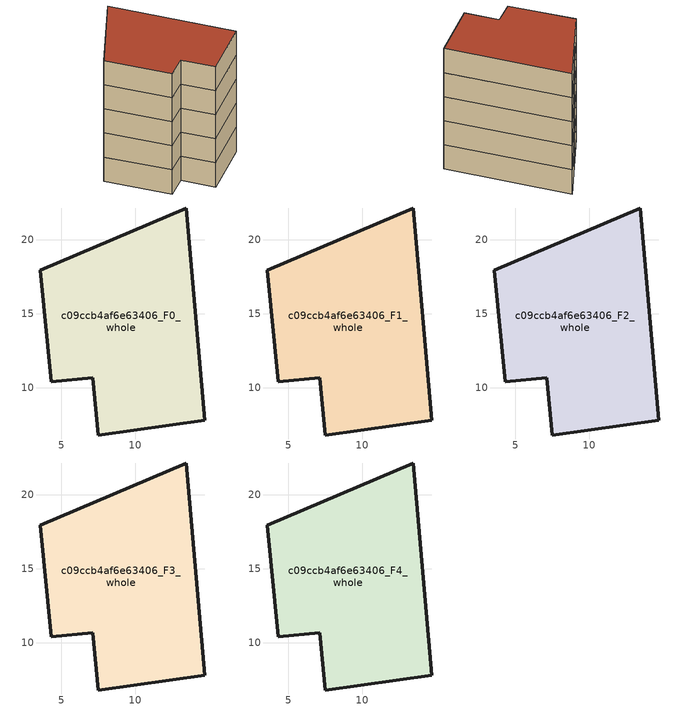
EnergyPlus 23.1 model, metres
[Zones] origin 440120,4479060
c09ccb4af6e63406_F0_whole
 floor ground (EU_floor_Construction): 13.42,22.13 14.68,7.82 7.49,6.82 7.12,10.69 4.32,10.4 3.57,17.94 8.49,20.03 z0
 wall outside (EU_wall_Construction): 3.57,17.94 4.32,10.4 7.12,10.69 7.49,6.82 14.68,7.82 13.42,22.13 8.49,20.03 3.57,17.94 z0:3
c09ccb4af6e63406_F1_whole
 floor to c09ccb4af6e63406_F0_whole (EU_floor_Construction): 13.42,22.13 14.68,7.82 7.49,6.82 7.12,10.69 4.32,10.4 3.57,17.94 8.49,20.03 z3
 wall outside (EU_wall_Construction): 3.57,17.94 4.32,10.4 7.12,10.69 7.49,6.82 14.68,7.82 13.42,22.13 8.49,20.03 3.57,17.94 z3:6
c09ccb4af6e63406_F2_whole
 floor to c09ccb4af6e63406_F1_whole (EU_floor_Construction): 13.42,22.13 14.68,7.82 7.49,6.82 7.12,10.69 4.32,10.4 3.57,17.94 8.49,20.03 z6
 wall outside (EU_wall_Construction): 3.57,17.94 4.32,10.4 7.12,10.69 7.49,6.82 14.68,7.82 13.42,22.13 8.49,20.03 3.57,17.94 z6:9
c09ccb4af6e63406_F3_whole
 floor to c09ccb4af6e63406_F2_whole (EU_floor_Construction): 13.42,22.13 14.68,7.82 7.49,6.82 7.12,10.69 4.32,10.4 3.57,17.94 8.49,20.03 z9
 wall outside (EU_wall_Construction): 3.57,17.94 4.32,10.4 7.12,10.69 7.49,6.82 14.68,7.82 13.42,22.13 8.49,20.03 3.57,17.94 z9:12
c09ccb4af6e63406_F4_whole
 floor to c09ccb4af6e63406_F3_whole (EU_floor_Construction): 13.42,22.13 14.68,7.82 7.49,6.82 7.12,10.69 4.32,10.4 3.57,17.94 8.49,20.03 z12
 wall outside (EU_wall_Construction): 3.57,17.94 4.32,10.4 7.12,10.69 7.49,6.82 14.68,7.82 13.42,22.13 8.49,20.03 3.57,17.94 z12:15
 roof outside (EU_roof_Construction): 14.68,7.82 13.42,22.13 8.49,20.03 3.57,17.94 4.32,10.4 7.12,10.69 7.49,6.82 z15
[Building]
EU S2 Campaign: North Axis=0; Terrain=City; Solar Distribution=FullExterior
[Site:Location]
Madrid: Latitude=40.5; Longitude=-3.5; Time Zone=1; Elevation=609
[SizingPeriod:WeatherFileDays]
AnnualSizingPeriod: Begin Month=1; Begin Day of Month=1; End Month=12; End Day of Month=31; Day of Week for Start Day=Monday; Use Weather File Daylight Saving Period=No; Use Weather File Rain and Snow Indicators=No
[MATERIAL]
EU_InternalMass_Material: Roughness=MediumRough; Thickness=0.1; Conductivity=1; Density=1800; Specific Heat=900; Thermal Absorptance=0.9; Solar Absorptance=0.7; Visible Absorptance=0.7
[MATERIAL:NOMASS] Roughness=MediumRough; Thermal Absorptance=0.9; Solar Absorptance=0.7; Visible Absorptance=0.7
Name | Thermal Resistance
EU_wall_NoMass | 0.609216
EU_roof_NoMass | 0.513268
EU_floor_NoMass | 0.568163
[CONSTRUCTION]
EU_wall_Construction: EU_wall_NoMass
EU_roof_Construction: EU_roof_NoMass
EU_floor_Construction: EU_floor_NoMass
EU_InternalMass_Construction: EU_InternalMass_Material
[ZONE] Type=1; Multiplier=1; Ceiling Height=autocalculate; Volume=360.429; Floor Area=autocalculate; Part of Total Floor Area=Yes
c09ccb4af6e63406_F0_whole; c09ccb4af6e63406_F1_whole; c09ccb4af6e63406_F2_whole; c09ccb4af6e63406_F3_whole; c09ccb4af6e63406_F4_whole
[INTERNALMASS] Construction=EU_InternalMass_Construction; Surface Area=120.143
Name | Zone or ZoneList
c09ccb4af6e63406_F0_whole_EU_InternalMass | c09ccb4af6e63406_F0_whole
c09ccb4af6e63406_F1_whole_EU_InternalMass | c09ccb4af6e63406_F1_whole
c09ccb4af6e63406_F2_whole_EU_InternalMass | c09ccb4af6e63406_F2_whole
c09ccb4af6e63406_F3_whole_EU_InternalMass | c09ccb4af6e63406_F3_whole
c09ccb4af6e63406_F4_whole_EU_InternalMass | c09ccb4af6e63406_F4_whole
[OTHEREQUIPMENT] Fuel Type=Electricity; Design Level Calculation Method=Watts/Area; Power per Zone Floor Area=1; Fraction Latent=0; Fraction Radiant=0; Fraction Lost=0; Carbon Dioxide Generation Rate=0; EndUse Subcategory=EU_Step8_InternalGains
Name | Zone or ZoneList or Space or SpaceList | Schedule
EU_Step8_InternalGain_c09ccb4af6e63406_F0_whole_f000 | c09ccb4af6e63406_F0_whole | EU_Step8_GainSchedule_c09ccb4af6e63406_F0_whole_f000
EU_Step8_InternalGain_c09ccb4af6e63406_F1_whole_f000 | c09ccb4af6e63406_F1_whole | EU_Step8_GainSchedule_c09ccb4af6e63406_F1_whole_f000
EU_Step8_InternalGain_c09ccb4af6e63406_F2_whole_f000 | c09ccb4af6e63406_F2_whole | EU_Step8_GainSchedule_c09ccb4af6e63406_F2_whole_f000
EU_Step8_InternalGain_c09ccb4af6e63406_F3_whole_f000 | c09ccb4af6e63406_F3_whole | EU_Step8_GainSchedule_c09ccb4af6e63406_F3_whole_f000
EU_Step8_InternalGain_c09ccb4af6e63406_F4_whole_f000 | c09ccb4af6e63406_F4_whole | EU_Step8_GainSchedule_c09ccb4af6e63406_F4_whole_f000
[ZONEVENTILATION:DESIGNFLOWRATE] Schedule=EU_AlwaysOn; Design Flow Rate Calculation Method=AirChanges/Hour; Air Changes per Hour=0.752966; Ventilation Type=Natural; Fan Pressure Rise=0; Fan Total Efficiency=1; Constant Term Coefficient=1; Temperature Term Coefficient=0; Velocity Term Coefficient=0; Velocity Squared Term Coefficient=0; Minimum Indoor Temperature=-100; Maximum Indoor Temperature=100; Delta Temperature=-100; Minimum Outdoor Temperature=-100; Maximum Outdoor Temperature=100; Maximum Wind Speed=40
Name | Zone or ZoneList or Space or SpaceList
EU_ConstantAir_c09ccb4af6e63406_F0_whole | c09ccb4af6e63406_F0_whole
EU_ConstantAir_c09ccb4af6e63406_F1_whole | c09ccb4af6e63406_F1_whole
EU_ConstantAir_c09ccb4af6e63406_F2_whole | c09ccb4af6e63406_F2_whole
EU_ConstantAir_c09ccb4af6e63406_F3_whole | c09ccb4af6e63406_F3_whole
EU_ConstantAir_c09ccb4af6e63406_F4_whole | c09ccb4af6e63406_F4_whole
[HVACTEMPLATE:THERMOSTAT] Constant Heating Setpoint=20; Constant Cooling Setpoint=50
EU_HeatOnly_c09ccb4af6e63406_F0_whole; EU_HeatOnly_c09ccb4af6e63406_F1_whole; EU_HeatOnly_c09ccb4af6e63406_F2_whole; EU_HeatOnly_c09ccb4af6e63406_F3_whole; EU_HeatOnly_c09ccb4af6e63406_F4_whole
[HVACTEMPLATE:ZONE:IDEALLOADSAIRSYSTEM] System Availability Schedule=EU_AlwaysOn; Maximum Heating Supply Air Temperature=50; Minimum Cooling Supply Air Temperature=13; Maximum Heating Supply Air Humidity Ratio=0.0156; Minimum Cooling Supply Air Humidity Ratio=0.0077; Heating Limit=NoLimit; Cooling Limit=NoLimit; Heating Availability Schedule=EU_AlwaysOn; Cooling Availability Schedule=EU_CoolingOff; Dehumidification Control Type=ConstantSensibleHeatRatio; Cooling Sensible Heat Ratio=0.7; Dehumidification Setpoint=60; Humidification Control Type=None; Humidification Setpoint=30; Outdoor Air Method=None; Outdoor Air Flow Rate per Person=0.00944; Outdoor Air Flow Rate per Zone Floor Area=0; Outdoor Air Flow Rate per Zone=0; Demand Controlled Ventilation Type=None; Outdoor Air Economizer Type=NoEconomizer; Heat Recovery Type=None; Sensible Heat Recovery Effectiveness=0.7; Latent Heat Recovery Effectiveness=0.65
Name | Template Thermostat
c09ccb4af6e63406_F0_whole | EU_HeatOnly_c09ccb4af6e63406_F0_whole
c09ccb4af6e63406_F1_whole | EU_HeatOnly_c09ccb4af6e63406_F1_whole
c09ccb4af6e63406_F2_whole | EU_HeatOnly_c09ccb4af6e63406_F2_whole
c09ccb4af6e63406_F3_whole | EU_HeatOnly_c09ccb4af6e63406_F3_whole
c09ccb4af6e63406_F4_whole | EU_HeatOnly_c09ccb4af6e63406_F4_whole
[SIZING:ZONE] Zone Cooling Design Supply Air Temperature Input Method=SupplyAirTemperature; Zone Cooling Design Supply Air Temperature=13; Zone Heating Design Supply Air Temperature Input Method=SupplyAirTemperature; Zone Heating Design Supply Air Temperature=50; Zone Cooling Design Supply Air Humidity Ratio=0.008; Zone Heating Design Supply Air Humidity Ratio=0.008; Cooling Design Air Flow Method=DesignDay; Cooling Design Air Flow Rate=0; Cooling Minimum Air Flow per Zone Floor Area=0.000762; Cooling Minimum Air Flow=0; Cooling Minimum Air Flow Fraction=0.2; Heating Design Air Flow Method=DesignDay; Heating Design Air Flow Rate=0; Heating Maximum Air Flow per Zone Floor Area=0.002032; Heating Maximum Air Flow=0.141576; Heating Maximum Air Flow Fraction=0.3; Account for Dedicated Outdoor Air System=No; Dedicated Outdoor Air System Control Strategy=NeutralSupplyAir; Dedicated Outdoor Air Low Setpoint Temperature for Design=autosize; Dedicated Outdoor Air High Setpoint Temperature for Design=autosize; Zone Load Sizing Method=Sensible Load Only No Latent Load; Zone Latent Cooling Design Supply Air Humidity Ratio Input Method=HumidityRatioDifference; Zone Cooling Design Supply Air Humidity Ratio Difference=0.005; Zone Latent Heating Design Supply Air Humidity Ratio Input Method=HumidityRatioDifference; Zone Humidification Design Supply Air Humidity Ratio Difference=0.005
c09ccb4af6e63406_F0_whole; c09ccb4af6e63406_F1_whole; c09ccb4af6e63406_F2_whole; c09ccb4af6e63406_F3_whole; c09ccb4af6e63406_F4_whole
[SCHEDULE:CONSTANT]
Name | Hourly Value
EU_AlwaysOn | 1
EU_CoolingOff | 0
[SCHEDULE:FILE] Column Number=1; Rows to Skip at Top=0; Number of Hours of Data=8760; Column Separator=Comma; Interpolate to Timestep=No; Minutes per Item=60; Adjust Schedule for Daylight Savings=Yes
Name | File
EU_Step8_GainSchedule_c09ccb4af6e63406_F0_whole_f000 | C:\Users\o_iseri\Desktop\OpenUBEM\openubem\outputs\eu_evidence\EU-11\ES-MAD-BERRUGUETE\idfs\c09ccb4af6e63406\c09ccb4af6e63406_F0_whole_f000_gain.csv
EU_Step8_GainSchedule_c09ccb4af6e63406_F1_whole_f000 | C:\Users\o_iseri\Desktop\OpenUBEM\openubem\outputs\eu_evidence\EU-11\ES-MAD-BERRUGUETE\idfs\c09ccb4af6e63406\c09ccb4af6e63406_F1_whole_f000_gain.csv
EU_Step8_GainSchedule_c09ccb4af6e63406_F2_whole_f000 | C:\Users\o_iseri\Desktop\OpenUBEM\openubem\outputs\eu_evidence\EU-11\ES-MAD-BERRUGUETE\idfs\c09ccb4af6e63406\c09ccb4af6e63406_F2_whole_f000_gain.csv
EU_Step8_GainSchedule_c09ccb4af6e63406_F3_whole_f000 | C:\Users\o_iseri\Desktop\OpenUBEM\openubem\outputs\eu_evidence\EU-11\ES-MAD-BERRUGUETE\idfs\c09ccb4af6e63406\c09ccb4af6e63406_F3_whole_f000_gain.csv
EU_Step8_GainSchedule_c09ccb4af6e63406_F4_whole_f000 | C:\Users\o_iseri\Desktop\OpenUBEM\openubem\outputs\eu_evidence\EU-11\ES-MAD-BERRUGUETE\idfs\c09ccb4af6e63406\c09ccb4af6e63406_F4_whole_f000_gain.csv
